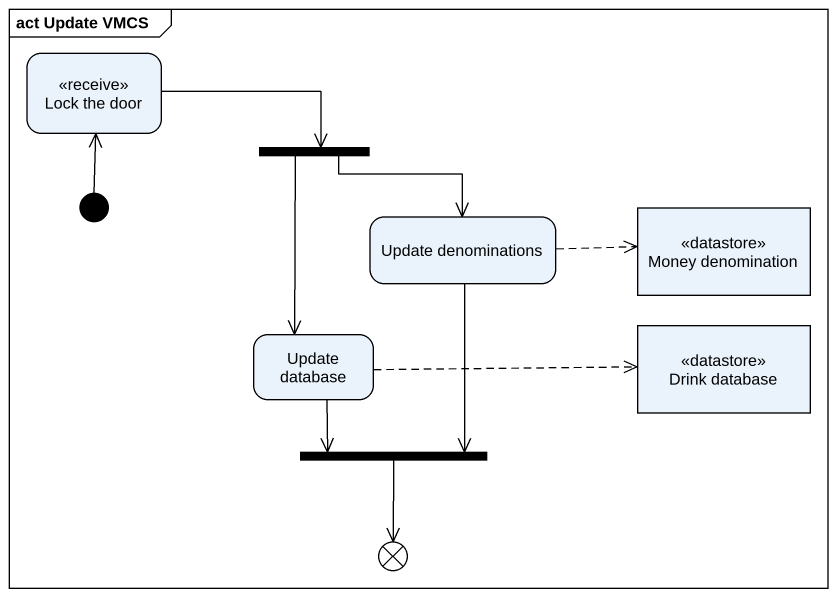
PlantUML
@startuml
mainframe act Update VMCS
hide empty description
state "Lock the door" as Lock_the_door <<receive>>
state fork1 <<fork>>
state "Update denominations" as Update_denominations
state "Money denomination" as Money_denomination <<datastore>>
state "Update database" as Update_database
state "Drink database" as Drink_database <<datastore>>
state fork2 <<join>>
state flowfinal1 <<end>>
[*] -up-> Lock_the_door
Lock_the_door -right-> fork1
fork1 --> Update_denominations
fork1 --> Update_database
Update_denominations -right[dashed]-> Money_denomination
Update_denominations --> fork2
Update_database -right[dashed]-> Drink_database
Update_database --> fork2
fork2 --> flowfinal1
@enduml
